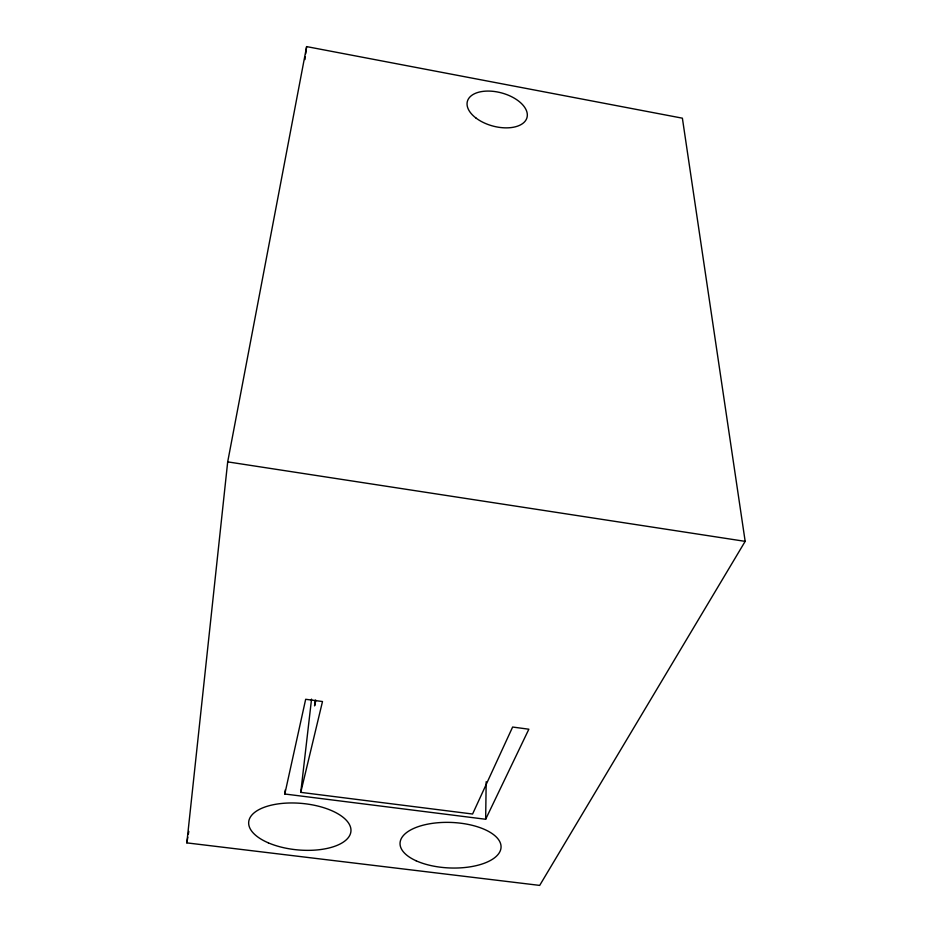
<?xml version="1.0" encoding="UTF-8"?>
<svg xmlns="http://www.w3.org/2000/svg" width="932" height="932" viewBox="0 0 932 932"><rect width="100%" height="100%" fill="white"/><g stroke="black" fill="none" stroke-linecap="round" stroke-linejoin="round"><path stroke-width="1.4" d="M285.332 789.777L284.808 794.006L485.654 819.263L486.178 781.738M186.831 842.878L227.688 461.876L306.628 46.6L682.387 118.178L745.169 541.364L539.686 885.4L186.831 842.878L187.821 837.157M315.226 700.165L314.573 705.885L315.878 700.235M485.654 819.263L528.852 729.208L512.623 727.042L472.582 814.02L300.768 792.363L311.544 699.117M304.95 59.578L305.323 56.689M305.696 53.811L306.628 46.6M188.311 834.303L188.812 831.437M284.808 794.006L305.673 699.28L322.495 701.528L300.768 792.363M227.688 461.876L745.169 541.364M416.103 860.772A50.549 22.776 2.3 0 0 499.75 851.941A50.549 22.776 2.3 0 0 435.722 822.944A50.549 22.776 2.3 0 0 416.103 860.772M268.3 842.831A51.33 23.335 5.2 0 0 350.479 833.569A51.33 23.335 5.2 0 0 280.683 803.57A51.33 23.335 5.2 0 0 268.3 842.831M476.042 118.084A30.896 17.125 15.2 0 0 526.37 119.238A30.896 17.125 15.2 0 0 489.149 91.08A30.896 17.125 15.2 0 0 476.042 118.084"/></g></svg>
